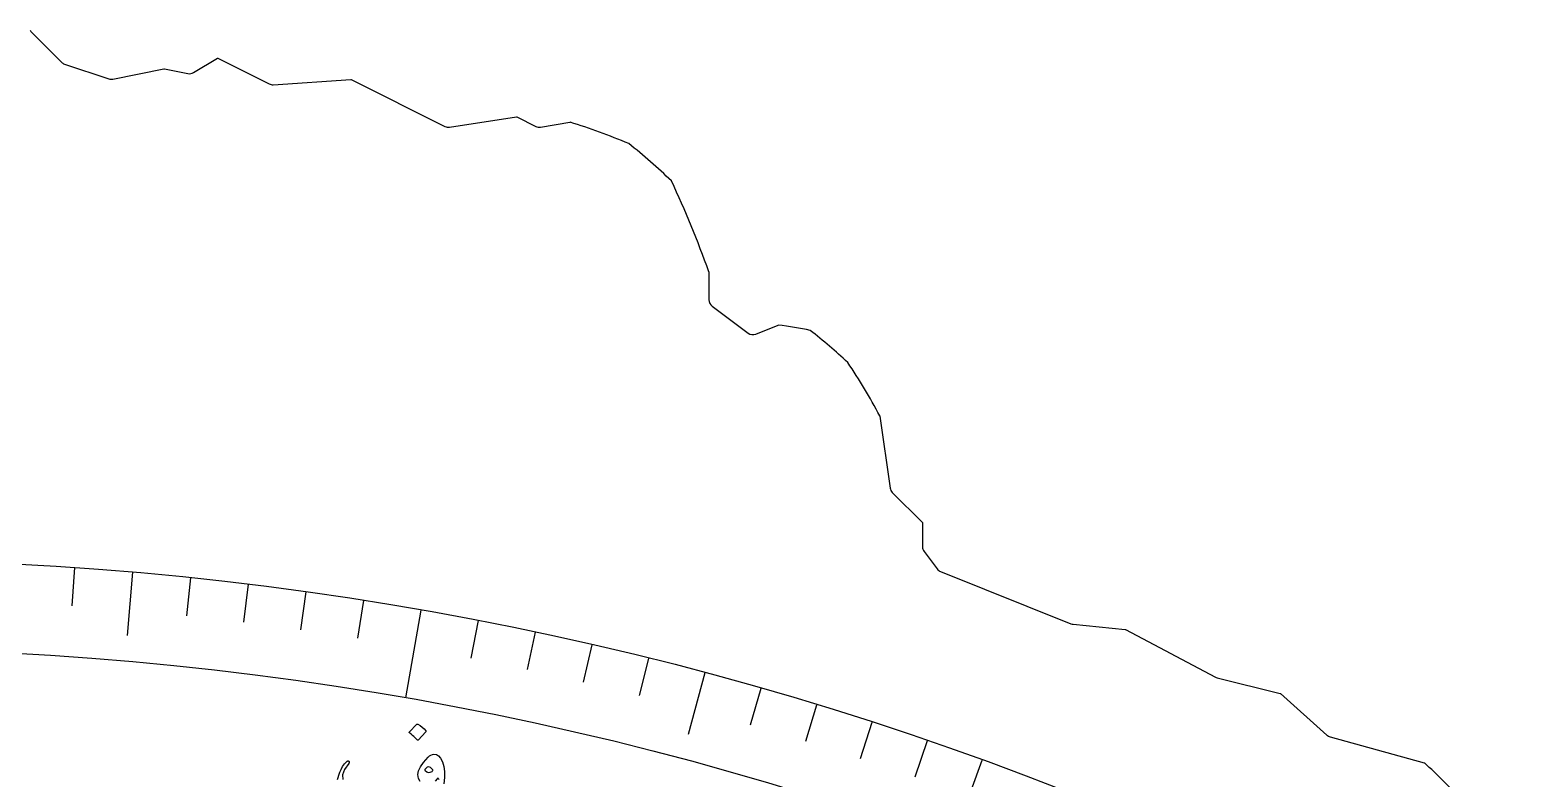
# Model space of a CAD drawing. Header units: millimetres. Extents: x -65 to 65, y -65 to 75.
# Drawn here: x 3.59 to 32.34, y 59.5 to 73.82 of the extents above; entities that cross this region are included whole.
import ezdxf

# ---------------------------------------------------------------- set-up
doc = ezdxf.new("R2010")
doc.units = ezdxf.units.MM
for name, color, linetype in [('CUT_OUTER', 1, 'Continuous'), ('ENGRAVE', 7, 'Continuous'), ('ENGRAVE_FINE', 8, 'Continuous'), ('TEXT', 5, 'Continuous')]:
    doc.layers.add(name, color=color, linetype=linetype)

msp = doc.modelspace()

# ---------------------------------------------------------------- linework, layer by layer
at = {"layer": 'CUT_OUTER'}
for points in [[(3.624, 73.7728), (4.1909, 73.2059)], [(4.2495, 73.1697), (5.0966, 72.8873)], [(5.1734, 72.8826), (6.1512, 73.0781), (6.1549, 73.0787), (6.1585, 73.0781), (6.6089, 72.9882)], [(6.7155, 73.0066), (7.1728, 73.281), (7.176, 73.2827), (7.1794, 73.2813), (8.1601, 72.7909)], [(8.2371, 72.7754), (9.7239, 72.8745), (9.7279, 72.8745), (9.7315, 72.873), (11.5221, 71.9776)], [(11.612, 71.9636), (12.8883, 72.1598), (12.8921, 72.1602), (12.8955, 72.1587), (13.2567, 71.9781)], [(13.3484, 71.9643), (13.9088, 72.0577), (13.9126, 72.0581)], [(16.5664, 69.2003), (16.5665, 69.1966), (16.5665, 68.6624)], [(16.6265, 68.5423), (17.3155, 68.0256)], [(17.4612, 68.0064), (17.89, 68.1779), (17.8932, 68.179)], [(19.8326, 66.4442), (19.8333, 66.4406), (20.0298, 65.0645)], [(20.0723, 64.9796), (20.6466, 64.4053), (20.649, 64.4026), (20.6492, 64.399), (20.6492, 63.9424)], [(20.6792, 63.8524), (20.9301, 63.5179)], [(20.9944, 63.4686), (23.4876, 62.4716)], [(23.5283, 62.4616), (24.5241, 62.3614), (24.5277, 62.3608), (24.531, 62.3593), (26.2471, 61.4511), (26.2636, 61.4436), (26.2809, 61.4381), (27.4843, 61.1373), (27.4878, 61.1362), (27.4906, 61.134), (28.3803, 60.3431)], [(28.4398, 60.3107), (30.2401, 59.8108), (30.2437, 59.8096)]]:
    msp.add_lwpolyline(points, dxfattribs=at)
for centre, radius, start, end in [((3.7301, 73.8789), 0.15, 203.24262, 225), ((4.2969, 73.312), 0.15, 225, 251.56505), ((5.144, 73.0296), 0.15, 251.56505, 281.30993), ((6.6383, 73.1352), 0.15, 258.70409, 300.96376), ((8.2272, 72.9251), 0.15, 243.43495, 273.81246), ((11.5892, 72.1118), 0.15, 243.43495, 278.74195), ((13.3238, 72.1123), 0.15, 243.43495, 279.46232), ((10.5144, 60.9816), 11.5861, 67.03427, 72.9445), ((7.7414, 62.4901), 11.7085, 46.15905, 51.46918), ((-2.7149, 62.2687), 20.4893, 19.77345, 25.02223), ((16.7166, 68.6624), 0.15, 180, 233.1301), ((17.0842, 61.4369), 6.7904, 77.91841, 83.15721), ((17.4055, 68.1456), 0.15, 233.1301, 291.80141), ((12.1362, 59.9169), 10.3515, 46.81474, 52.02651), ((10.0619, 61.2754), 11.0536, 27.87951, 34.0509), ((20.1783, 65.0857), 0.15, 188.12645, 225), ((20.7992, 63.9424), 0.15, 180, 216.8699), ((21.0501, 63.6079), 0.15, 216.8699, 248.20362), ((23.5433, 62.6108), 0.15, 248.20362, 264.25328), ((28.48, 60.4552), 0.15, 228.36646, 254.48112), ((23.693, 52.5506), 9.7778, 42.01148, 47.93584)]:
    msp.add_arc(centre, radius, start, end, dxfattribs=at)
at = {"layer": 'ENGRAVE'}
for points in [[(5.5518, 63.4576), (5.4456, 62.2435)], [(11.0614, 62.7323), (10.7651, 61.0519)], [(16.4868, 61.5295), (16.1713, 60.3523)], [(21.7867, 59.8584), (21.2031, 58.2551)]]:
    msp.add_lwpolyline(points, dxfattribs=at)
for radius in [63.7, 63.7, 61.9938]:
    msp.add_circle((0, 0), radius, dxfattribs=at)
at = {"layer": 'ENGRAVE_FINE'}
for points in [[(4.4435, 63.5448), (4.3925, 62.8154)], [(6.6585, 63.351), (6.582, 62.6238)], [(7.7631, 63.2252), (7.674, 62.4994)], [(8.8653, 63.0801), (8.7636, 62.3559)], [(9.9649, 62.9157), (9.8505, 62.1935)], [(12.1545, 62.5297), (12.015, 61.8118)], [(13.244, 62.308), (13.0919, 61.5927)], [(14.3294, 62.0674), (14.1649, 61.3549)], [(15.4104, 61.8078), (15.2335, 61.0983)], [(17.5581, 61.2324), (17.3565, 60.5294)], [(18.6241, 60.9166), (18.4103, 60.2173)], [(19.6844, 60.5823), (19.4584, 59.8868)], [(20.7387, 60.2295), (20.5006, 59.5381)]]:
    msp.add_lwpolyline(points, dxfattribs=at)
at = {"layer": 'TEXT'}
for points in [[(10.9866, 60.5481), (10.9901, 60.5505), (10.9945, 60.5515), (10.9999, 60.5511), (11.0063, 60.5493), (11.0488, 60.5228), (11.0879, 60.4927), (11.1236, 60.459), (11.1558, 60.4217), (11.1587, 60.4164), (11.1594, 60.4115), (11.1581, 60.4069), (11.1548, 60.4028), (11.0121, 60.2475), (11.0072, 60.2441), (11.0017, 60.244), (10.9957, 60.2474), (10.989, 60.2541), (10.9833, 60.2599), (10.9741, 60.2688), (10.9616, 60.2806), (10.9456, 60.2954), (10.926, 60.3133), (10.9023, 60.3343), (10.8746, 60.3584), (10.843, 60.3856), (10.8389, 60.3899), (10.8371, 60.3938), (10.8378, 60.3972), (10.8407, 60.4003)], [(11.2749, 59.6469), (11.2854, 59.6557), (11.2898, 59.6656), (11.2882, 59.6766), (11.2804, 59.6889), (11.2456, 59.7214), (11.2118, 59.734), (11.1792, 59.7267), (11.1476, 59.6995), (11.1424, 59.6903), (11.1401, 59.6818), (11.1406, 59.6739), (11.1439, 59.6667), (11.1726, 59.6402), (11.204, 59.628), (11.238, 59.6302), (11.2749, 59.6469)]]:
    msp.add_lwpolyline(points, close=True, dxfattribs=at)
for points in [[(9.4694, 59.4895), (9.4784, 59.5318), (9.4919, 59.5787), (9.5101, 59.6302), (9.5353, 59.6859), (9.5662, 59.7389), (9.6031, 59.7892), (9.6459, 59.8367), (9.6519, 59.842), (9.6586, 59.8454), (9.6659, 59.8469), (9.6738, 59.8465), (9.681, 59.8443), (9.6865, 59.8403), (9.6902, 59.8345), (9.6921, 59.8269), (9.6923, 59.8188), (9.6908, 59.8116), (9.6877, 59.8053), (9.6829, 59.7998), (9.6002, 59.6868), (9.5624, 59.585), (9.5693, 59.4944)], [(11.0499, 59.4525), (11.0143, 59.5105), (11.0023, 59.5903), (11.015, 59.6565), (11.0522, 59.7333), (11.114, 59.8208), (11.2006, 59.9189), (11.2266, 59.9423), (11.2536, 59.9598), (11.2816, 59.9714), (11.3107, 59.9771), (11.3107, 59.9771), (11.3579, 59.9716), (11.4008, 59.9451), (11.4393, 59.8976), (11.4735, 59.829), (11.4992, 59.7434), (11.5122, 59.6446), (11.5127, 59.5327), (11.5007, 59.4076)], [(11.4097, 59.4897), (11.3916, 59.5147), (11.3892, 59.5162), (11.3857, 59.5153), (11.3811, 59.5118), (11.3755, 59.5058), (11.332, 59.4589)]]:
    msp.add_lwpolyline(points, dxfattribs=at)

doc.saveas('drawing.dxf')
